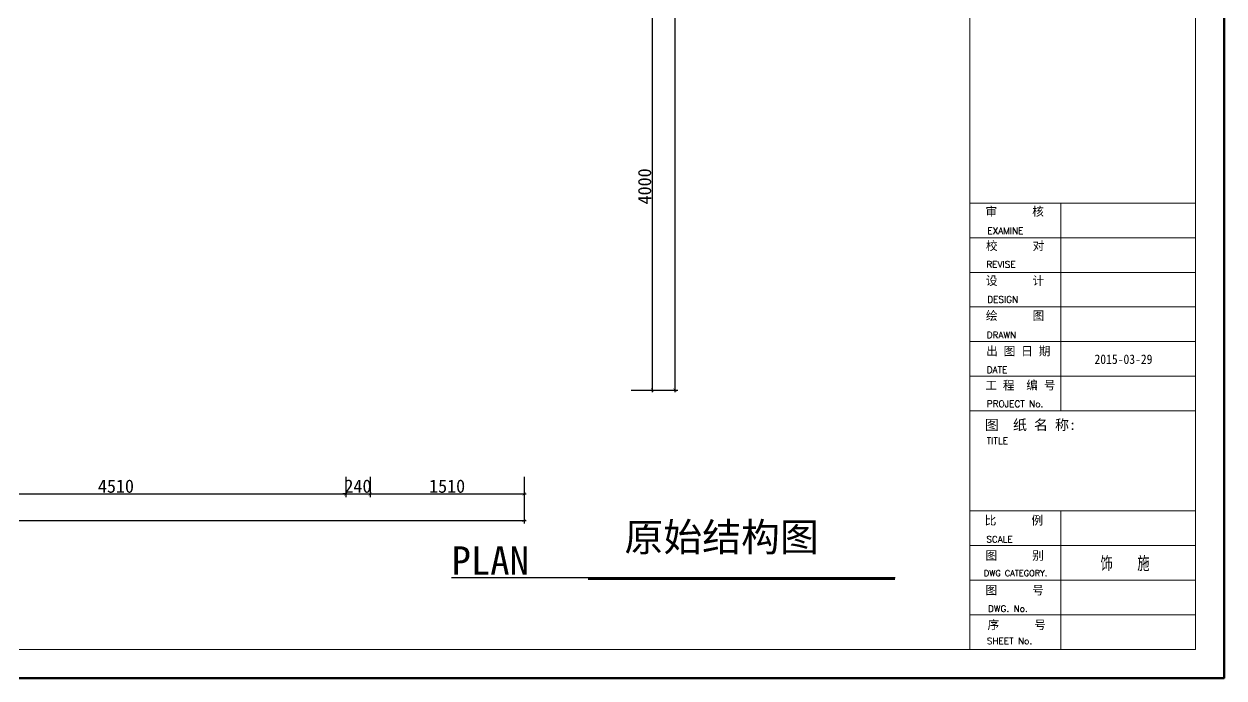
# Model space of a CAD drawing. Header units: millimetres. Extents: x 44393 to 91220, y 25301 to 41858.
# Drawn here: x 79444 to 91220, y 25301 to 31722 of the extents above; entities that cross this region are included whole.
import ezdxf

# ---------------------------------------------------------------- set-up
doc = ezdxf.new("R2010")
doc.units = ezdxf.units.MM
for name, color, linetype, lineweight in [('!0-text', 150, 'Continuous', 20), ('图框', 165, 'Continuous', 0), ('标注', 1, 'Continuous', 9)]:
    doc.layers.add(name, color=color, linetype=linetype, lineweight=lineweight)
doc.layers.add('填充', color=8, linetype='Continuous')
doc.styles.add('!fontstyle_cn', font='simhei.ttf')
doc.styles.add('COMANT', font='romant.shx')
doc.styles.add('宋体', font='', dxfattribs={"width": 0.6})
doc.styles.add('黑体', font='simhei.ttf')
doc.styles.get('宋体').set_extended_font_data('SimSun')
doc.dimstyles.new('cf', dxfattribs={"dimtxt": 130, "dimasz": 30, "dimexe": 30, "dimexo": 30, "dimgap": 10, "dimtad": 1, "dimdec": 0, "dimdsep": 46, "dimtxsty": '黑体', "dimblk": 'ARCHTICK', "dimcen": 2.5, "dimdle": 20, "dimclrd": 251, "dimclre": 251, "dimclrt": 251, "dimadec": 0, "dimazin": 0, "dimtfac": 1, "dimtdec": 0, "dimtix": 1, "dimtmove": 0, "dimatfit": 3, "dimfxl": 1, "dimtzin": 0, "dimarcsym": 0})

# ---------------------------------------------------------------- blocks, each defined once
blk = doc.blocks.new('_ArchTick')
at = {"color": 0, "linetype": 'ByBlock', "const_width": 0.15}
blk.add_lwpolyline([(-0.5, -0.5), (0.5, 0.5)], dxfattribs=at)
blk = doc.blocks.new('*D199')
at = {"color": 251, "lineweight": -2, "transparency": 16777216}
for p, q in [((85401, 32128), (85641, 32128)), ((85611, 28108), (85611, 32148)), ((85401, 28128), (85641, 28128))]:
    blk.add_line(p, q, dxfattribs=at)
at = {"layer": 'DEFPOINTS', "color": 0, "transparency": 16777216}
for p in [(85371, 32128), (85611, 32128), (85371, 28128)]:
    blk.add_point(p, dxfattribs=at)
at = {"color": 251, "lineweight": -2, "transparency": 16777216, "xscale": 30, "yscale": 30, "zscale": 30}
for p, rotation in [((85611, 32128), 90), ((85611, 28128), 270)]:
    blk.add_blockref('_ArchTick', p, dxfattribs=dict(at, rotation=rotation))
at = {"color": 251, "lineweight": 90, "transparency": 16777216, "insert": (85535, 30128), "char_height": 130, "attachment_point": 5, "rotation": 90, "style": '黑体'}
blk.add_mtext('4000', dxfattribs=at)
blk = doc.blocks.new('*D203')
at = {"color": 251, "lineweight": -2, "transparency": 16777216}
for p, q in [((85401, 39688), (85861, 39688)), ((85831, 39708), (85831, 28108)), ((85401, 28128), (85861, 28128))]:
    blk.add_line(p, q, dxfattribs=at)
at = {"layer": 'DEFPOINTS', "color": 0, "transparency": 16777216}
for p in [(85371, 39688), (85371, 28128), (85831, 28128)]:
    blk.add_point(p, dxfattribs=at)
at = {"color": 251, "lineweight": -2, "transparency": 16777216, "xscale": 30, "yscale": 30, "zscale": 30}
for p, rotation in [((85831, 39688), 90), ((85831, 28128), 270)]:
    blk.add_blockref('_ArchTick', p, dxfattribs=dict(at, rotation=rotation))
at = {"color": 251, "lineweight": 90, "transparency": 16777216, "insert": (85755, 33908), "char_height": 130, "attachment_point": 5, "rotation": 90, "style": '黑体'}
blk.add_mtext('11560', dxfattribs=at)
blk = doc.blocks.new('*D207')
at = {"color": 251, "lineweight": -2, "transparency": 16777216}
for p, q in [((78091, 27278), (78091, 27078)), ((82601, 27278), (82601, 27078)), ((78071, 27108), (82621, 27108))]:
    blk.add_line(p, q, dxfattribs=at)
at = {"layer": 'DEFPOINTS', "color": 0, "transparency": 16777216}
for p in [(78091, 27308), (82601, 27308), (82601, 27108)]:
    blk.add_point(p, dxfattribs=at)
at = {"color": 251, "lineweight": -2, "transparency": 16777216, "xscale": 30, "yscale": 30, "zscale": 30, "rotation": 180}
blk.add_blockref('_ArchTick', (78091, 27108), dxfattribs=at)
at = {"color": 251, "lineweight": -2, "transparency": 16777216, "xscale": 30, "yscale": 30, "zscale": 30}
blk.add_blockref('_ArchTick', (82601, 27108), dxfattribs=at)
at = {"color": 251, "lineweight": 90, "transparency": 16777216, "insert": (80346, 27184), "char_height": 130, "attachment_point": 5, "style": '黑体'}
blk.add_mtext('4510', dxfattribs=at)
blk = doc.blocks.new('*D208')
at = {"color": 251, "lineweight": -2, "transparency": 16777216}
for p, q in [((82601, 27278), (82601, 27078)), ((82841, 27278), (82841, 27078)), ((82601, 27108), (82571, 27108)), ((82601, 27108), (82841, 27108)), ((82841, 27108), (82871, 27108))]:
    blk.add_line(p, q, dxfattribs=at)
at = {"layer": 'DEFPOINTS', "color": 0, "transparency": 16777216}
for p in [(82601, 27308), (82841, 27308), (82841, 27108)]:
    blk.add_point(p, dxfattribs=at)
at = {"color": 251, "lineweight": -2, "transparency": 16777216, "xscale": 30, "yscale": 30, "zscale": 30}
blk.add_blockref('_ArchTick', (82601, 27108), dxfattribs=at)
at = {"color": 251, "lineweight": -2, "transparency": 16777216, "xscale": 30, "yscale": 30, "zscale": 30, "rotation": 180}
blk.add_blockref('_ArchTick', (82841, 27108), dxfattribs=at)
at = {"color": 251, "lineweight": 90, "transparency": 16777216, "insert": (82721, 27184), "char_height": 130, "attachment_point": 5, "style": '黑体'}
blk.add_mtext('240', dxfattribs=at)
blk = doc.blocks.new('*D209')
at = {"color": 251, "lineweight": -2, "transparency": 16777216}
for p, q in [((82841, 27278), (82841, 27078)), ((84351, 27278), (84351, 27078)), ((82821, 27108), (84371, 27108))]:
    blk.add_line(p, q, dxfattribs=at)
at = {"layer": 'DEFPOINTS', "color": 0, "transparency": 16777216}
for p in [(82841, 27308), (84351, 27308), (84351, 27108)]:
    blk.add_point(p, dxfattribs=at)
at = {"color": 251, "lineweight": -2, "transparency": 16777216, "xscale": 30, "yscale": 30, "zscale": 30, "rotation": 180}
blk.add_blockref('_ArchTick', (82841, 27108), dxfattribs=at)
at = {"color": 251, "lineweight": -2, "transparency": 16777216, "xscale": 30, "yscale": 30, "zscale": 30}
blk.add_blockref('_ArchTick', (84351, 27108), dxfattribs=at)
at = {"color": 251, "lineweight": 90, "transparency": 16777216, "insert": (83596, 27184), "char_height": 130, "attachment_point": 5, "style": '黑体'}
blk.add_mtext('1510', dxfattribs=at)
blk = doc.blocks.new('*D210')
at = {"color": 251, "lineweight": -2, "transparency": 16777216}
for p, q in [((73041, 27278), (73041, 26818)), ((84351, 27278), (84351, 26818)), ((73021, 26848), (84371, 26848))]:
    blk.add_line(p, q, dxfattribs=at)
at = {"layer": 'DEFPOINTS', "color": 0, "transparency": 16777216}
for p in [(73041, 27308), (84351, 27308), (84351, 26848)]:
    blk.add_point(p, dxfattribs=at)
at = {"color": 251, "lineweight": -2, "transparency": 16777216, "xscale": 30, "yscale": 30, "zscale": 30, "rotation": 180}
blk.add_blockref('_ArchTick', (73041, 26848), dxfattribs=at)
at = {"color": 251, "lineweight": -2, "transparency": 16777216, "xscale": 30, "yscale": 30, "zscale": 30}
blk.add_blockref('_ArchTick', (84351, 26848), dxfattribs=at)
at = {"color": 251, "lineweight": 90, "transparency": 16777216, "insert": (78696, 26924), "char_height": 130, "attachment_point": 5, "style": '黑体'}
blk.add_mtext('11310', dxfattribs=at)
blk = doc.blocks.new('A$C4986214B')

msp = doc.modelspace()

# ---------------------------------------------------------------- linework, layer by layer
at = {"color": 1, "lineweight": 90}
msp.add_lwpolyline([(67806.7, 25301.3), (91220.2, 25301.3), (91220.2, 41858), (67806.7, 41858)], close=True, dxfattribs=at)
at = {"layer": '图框', "color": 142}
for p, q in [((88725.9, 25580.5), (88725.9, 41578.7)), ((90940.9, 25580.5), (90940.9, 41578.7)), ((88725.9, 29964.4), (90940.9, 29964.4)), ((88725.9, 27923.4), (90940.9, 27923.4)), ((88725.9, 26601), (90940.9, 26601)), ((88725.9, 26260.9), (90940.9, 26260.9)), ((68085.9, 25580.5), (90940.9, 25580.5))]:
    msp.add_line(p, q, dxfattribs=at)
at = {"layer": '图框', "color": 142, "lineweight": 13}
for p, q in [((88725.9, 29964.4), (90940.9, 29964.4)), ((88725.9, 29624.3), (90940.9, 29624.3)), ((88725.9, 29284.1), (90940.9, 29284.1)), ((88725.9, 28943.9), (90940.9, 28943.9)), ((88725.9, 28603.7), (90940.9, 28603.7)), ((88725.9, 28263.5), (90940.9, 28263.5)), ((88725.9, 28263.5), (90940.9, 28263.5)), ((88725.9, 26941.2), (90940.9, 26941.2)), ((88725.9, 25920.7), (90940.9, 25920.7))]:
    msp.add_line(p, q, dxfattribs=at)
at = {"layer": '图框', "color": 150, "lineweight": 13}
for p, q in [((89617.5, 27923.4), (89617.5, 29964.4)), ((89617.5, 26601), (89617.5, 26941.2)), ((89617.5, 25920.7), (89617.5, 26601)), ((89617.5, 25580.5), (89617.5, 26260.9))]:
    msp.add_line(p, q, dxfattribs=at)
at = {"layer": '图框', "color": 142, "lineweight": 9}
msp.add_line((88725.9, 25580.5), (90940.9, 25580.5), dxfattribs=at)
msp.add_line((88725.9, 25580.5), (90940.9, 25580.5), dxfattribs=at)
at = {"layer": '填充', "color": 0}
msp.add_line((83638.7, 26287.2, 12367.9), (87992.6, 26287.2, 12367.9), dxfattribs=at)
at = {"layer": '填充', "color": 2, "const_width": 22.5, "elevation": 12367.9}
msp.add_lwpolyline([(87992.6, 26276), (84979.9, 26276)], dxfattribs=at)

# ---------------------------------------------------------------- block references
at = {"layer": '标注', "ltscale": 5}
ref = msp.add_blockref('A$C4986214B', (68136.2, 27596.5), dxfattribs=dict(at, xscale=58.06909856971433, yscale=58.06909854838358, zscale=58.06909854810578))
ref.add_attrib('日期', '2015-03-29', (89949.1, 28384.5), dxfattribs={"color": 1, "ltscale": 5, "height": 92.91, "style": '宋体', "width": 0.9})

# ---------------------------------------------------------------- texts
at = {"layer": '!0-text', "color": 3, "lineweight": -3, "style": '!fontstyle_cn'}
msp.add_text('PLAN', height=279.54, dxfattribs=at).set_placement((83638.7, 26314.7, 12367.9))
at = {"layer": '!0-text', "color": 3, "lineweight": -3, "insert": (85336.7, 26824.6, 692.6), "char_height": 279.544, "width": 2243.718, "attachment_point": 1, "style": '!fontstyle_cn'}
msp.add_mtext('{\\fSimSun|b0|i0|c134|p2;原始结构图}', dxfattribs=at)
at = {"layer": '图框', "color": 150, "style": '黑体'}
for s, height, width, p in [('审      核', 84.19, 1, (88879.1, 29838.8)), ('校      对', 84.19, 1, (88883.8, 29501.4)), ('设      计', 84.19, 1, (88882.4, 29159.9)), ('绘      图', 84.19, 1, (88882.9, 28815.9)), ('出 图 日 期', 84.19, 1, (88885.6, 28468.4)), ('工 程  编 号', 84.19, 1, (88877.8, 28133.2)), ('图  纸 名 称:', 101.03, 1, (88873.4, 27736.1)), ('比      例', 84.19, 1, (88871.2, 26806.1)), ('图      别', 84.19, 1, (88879.1, 26461.4)), ('饰    施', 126.29, 0.7, (90008.1, 26364.8)), ('图      号', 84.19, 1, (88879.1, 26121.2)), ('序      号', 84.19, 1, (88899.5, 25780.5))]:
    msp.add_text(s, height=height, dxfattribs=dict(at, width=width)).set_placement(p)
at = {"layer": '图框', "color": 150, "lineweight": 9, "style": 'COMANT', "width": 1}
for s, height, p in [('EXAMINE', 63.67, (88897.7, 29660.4)), ('REVISE', 63.67, (88888.2, 29330.2)), ('DESIGN', 63.67, (88897.3, 28986)), ('DRAWN', 63.67, (88891.5, 28637.6)), ('DATE', 63.67, (88891.7, 28295.6)), ('PROJECT No.', 63.666, (88893, 27961.7)), ('TITLE', 63.67, (88892, 27598.5)), ('SCALE', 63.67, (88887.9, 26631.1)), ('DWG CATEGORY.', 58.454, (88864, 26301.7)), ('DWG. No.', 63.67, (88904, 25950.4)), ('SHEET No.', 63.67, (88893, 25633))]:
    msp.add_text(s, height=height, dxfattribs=at).set_placement(p)

# ---------------------------------------------------------------- dimensions: what is measured, and where the dimension line sits
at = {"color": 255, "lineweight": 90}
for base, p1, p2, angle, picture, middle in [((85830.5, 28128), (85370.5, 39688), (85370.5, 28128), 90, '*D203', (85754.8, 33908)), ((85610.5, 32128), (85370.5, 28128), (85370.5, 32128), 270, '*D199', (85534.8, 30128))]:
    dim = msp.add_linear_dim(base=base, p1=p1, p2=p2, angle=angle, dimstyle='cf', dxfattribs=at)
    dim.commit()
    dim.dimension.update_dxf_attribs({"geometry": picture, "text_midpoint": middle})
for base, p1, p2, picture, middle in [((84350.5, 26848), (73040.5, 27308), (84350.5, 27308), '*D210', (78695.5, 26923.7)), ((82600.5, 27108), (78090.5, 27308), (82600.5, 27308), '*D207', (80345.5, 27183.7)), ((82840.5, 27108), (82600.5, 27308), (82840.5, 27308), '*D208', (82720.5, 27183.7)), ((84350.5, 27108), (82840.5, 27308), (84350.5, 27308), '*D209', (83595.5, 27183.7))]:
    dim = msp.add_linear_dim(base=base, p1=p1, p2=p2, dimstyle='cf', dxfattribs=at)
    dim.commit()
    dim.dimension.update_dxf_attribs({"geometry": picture, "text_midpoint": middle})

doc.saveas('drawing.dxf')
